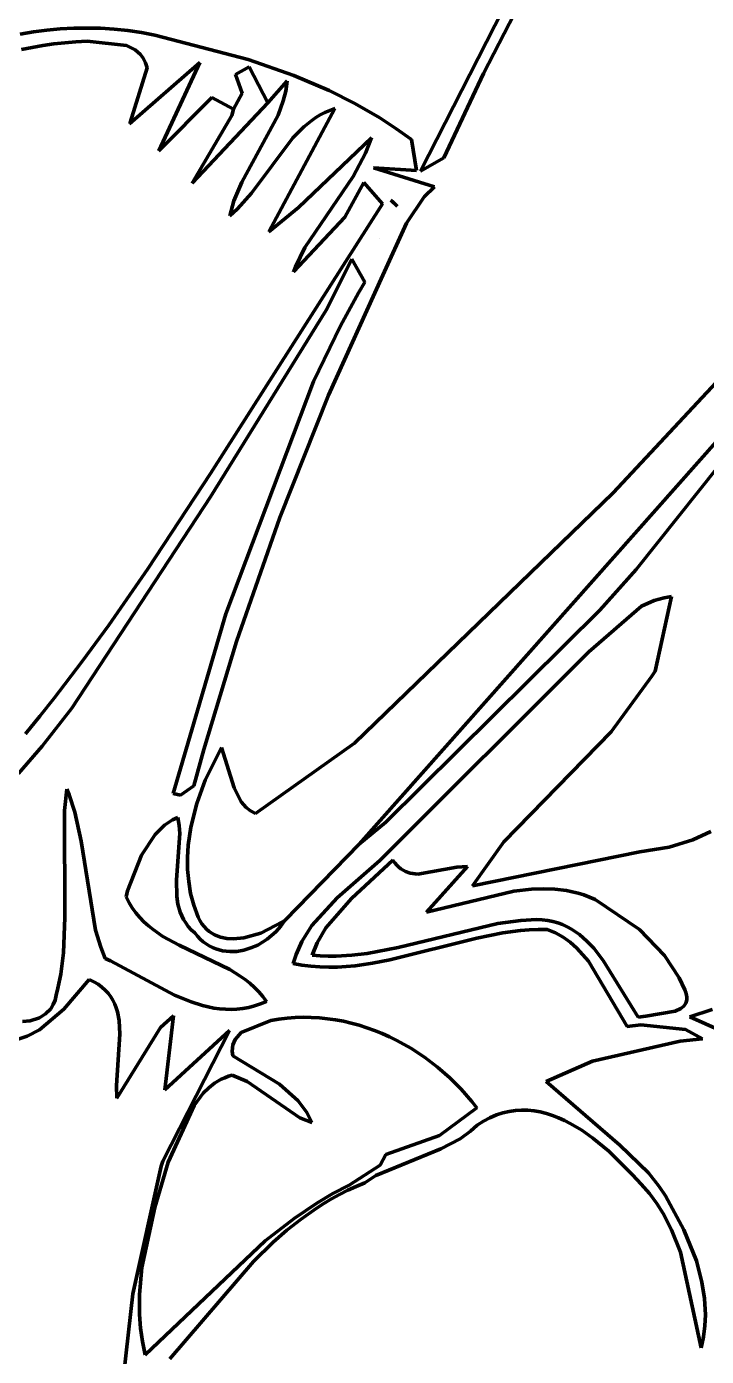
# Model space of a CAD drawing. Header units: millimetres. Extents: x 0 to 9.3, y 0 to 12.
# Drawn here: x 4.519 to 5.24, y 7.693 to 9.103 of the extents above; entities that cross this region are included whole.
import ezdxf

# ---------------------------------------------------------------- set-up
doc = ezdxf.new("R2010")
doc.units = ezdxf.units.MM
for name, color, linetype, lineweight in [('color#000000ff', 7, 'CONTINUOUS', 100), ('color#212121ff', 7, 'CONTINUOUS', 100), ('color#7b7b7bff', 7, 'CONTINUOUS', 100), ('color#e3e3e3ff', 7, 'CONTINUOUS', 100), ('color#ffffffff', 7, 'CONTINUOUS', 100)]:
    doc.layers.add(name, color=color, linetype=linetype, lineweight=lineweight)

msp = doc.modelspace()

# ---------------------------------------------------------------- linework, layer by layer
at = {"layer": 'color#000000ff'}
for p, q in [((5.141, 8.6083), (5.3047, 8.7837)), ((5.2845, 8.7012), (4.8716, 8.2359)), ((4.8666, 8.343), (5.141, 8.6083)), ((4.7084, 8.3038), (4.7255, 8.3386)), ((4.7255, 8.3386), (4.7392, 8.2956)), ((4.7616, 8.2686), (4.8666, 8.343)), ((4.6995, 8.2792), (4.7084, 8.3038)), ((4.7392, 8.2956), (4.7465, 8.2808)), ((4.6931, 8.254), (4.6995, 8.2792)), ((4.7465, 8.2808), (4.7519, 8.2747)), ((4.7519, 8.2747), (4.7563, 8.2713)), ((4.7563, 8.2713), (4.7616, 8.2686)), ((4.6903, 8.2348), (4.6931, 8.254)), ((4.6895, 8.2219), (4.6903, 8.2348)), ((4.8716, 8.2359), (4.7932, 8.1555)), ((4.6896, 8.2091), (4.6895, 8.2219)), ((4.6908, 8.1963), (4.6896, 8.2091)), ((4.8635, 8.1782), (4.9075, 8.2191)), ((4.9075, 8.2191), (4.9095, 8.2163)), ((4.9095, 8.2163), (4.9116, 8.2138)), ((4.9116, 8.2138), (4.9138, 8.2116)), ((4.9138, 8.2116), (4.916, 8.2098)), ((4.916, 8.2098), (4.9208, 8.207)), ((4.9208, 8.207), (4.9259, 8.2053)), ((4.934, 8.2043), (4.9752, 8.2116)), ((4.9867, 8.2124), (4.9431, 8.1639)), ((4.9752, 8.2116), (4.9867, 8.2124)), ((4.6929, 8.1836), (4.6908, 8.1963)), ((4.9259, 8.2053), (4.934, 8.2043)), ((4.6962, 8.1711), (4.6929, 8.1836)), ((4.8363, 8.1471), (4.8635, 8.1782)), ((4.9431, 8.1639), (5.0356, 8.186)), ((5.0356, 8.186), (5.0544, 8.1882)), ((5.0544, 8.1882), (5.0668, 8.1887)), ((5.0668, 8.1887), (5.0792, 8.1882)), ((5.0792, 8.1882), (5.0916, 8.1867)), ((5.0916, 8.1867), (5.0977, 8.1855)), ((5.0977, 8.1855), (5.1038, 8.1839)), ((5.1038, 8.1839), (5.1099, 8.1821)), ((5.1099, 8.1821), (5.116, 8.1798)), ((5.116, 8.1798), (5.122, 8.1772)), ((4.7007, 8.1587), (4.6962, 8.1711)), ((5.122, 8.1772), (5.1691, 8.1454)), ((4.7027, 8.155), (4.7007, 8.1587)), ((4.7049, 8.1516), (4.7027, 8.155)), ((4.7073, 8.1485), (4.7049, 8.1516)), ((4.7904, 8.1536), (4.7674, 8.1417)), ((4.7932, 8.1555), (4.7904, 8.1536)), ((5.0186, 8.1517), (4.913, 8.1263)), ((5.0433, 8.1551), (5.0186, 8.1517)), ((5.0599, 8.1561), (5.0433, 8.1551)), ((5.0659, 8.1558), (5.0599, 8.1561)), ((5.0716, 8.1551), (5.0659, 8.1558)), ((5.0771, 8.1539), (5.0716, 8.1551)), ((5.0823, 8.1524), (5.0771, 8.1539)), ((5.0873, 8.1506), (5.0823, 8.1524)), ((5.0921, 8.1484), (5.0873, 8.1506)), ((4.7098, 8.1459), (4.7073, 8.1485)), ((4.7125, 8.1435), (4.7098, 8.1459)), ((4.7153, 8.1415), (4.7125, 8.1435)), ((4.7183, 8.1398), (4.7153, 8.1415)), ((4.7246, 8.1373), (4.7183, 8.1398)), ((4.7313, 8.1359), (4.7246, 8.1373)), ((4.7384, 8.1355), (4.7313, 8.1359)), ((4.7492, 8.1365), (4.7384, 8.1355)), ((4.7674, 8.1417), (4.7492, 8.1365)), ((4.8271, 8.1312), (4.8363, 8.1471)), ((5.0967, 8.1459), (5.0921, 8.1484)), ((5.1011, 8.1431), (5.0967, 8.1459)), ((5.1053, 8.1401), (5.1011, 8.1431)), ((5.1131, 8.1332), (5.1053, 8.1401)), ((5.1691, 8.1454), (5.1955, 8.118)), ((4.8219, 8.1181), (4.8271, 8.1312)), ((4.913, 8.1263), (4.8803, 8.1201)), ((5.1204, 8.1255), (5.1131, 8.1332)), ((5.1304, 8.1127), (5.1204, 8.1255)), ((4.8304, 8.1175), (4.8219, 8.1181)), ((4.8388, 8.1172), (4.8304, 8.1175)), ((4.8472, 8.1173), (4.8388, 8.1172)), ((4.8638, 8.1182), (4.8472, 8.1173)), ((4.8803, 8.1201), (4.8638, 8.1182)), ((5.1676, 8.0524), (5.1304, 8.1127)), ((5.1955, 8.118), (5.211, 8.0943)), ((5.211, 8.0943), (5.2172, 8.0815)), ((5.2172, 8.0815), (5.2183, 8.0786)), ((5.2182, 8.0675), (5.216, 8.0643)), ((5.2189, 8.0694), (5.2182, 8.0675)), ((5.2183, 8.0786), (5.219, 8.076)), ((5.2192, 8.0714), (5.2189, 8.0694)), ((5.219, 8.076), (5.2193, 8.0736)), ((5.2193, 8.0736), (5.2192, 8.0714)), ((5.1758, 8.0537), (5.1676, 8.0524)), ((5.2067, 8.0588), (5.1758, 8.0537)), ((5.2129, 8.0617), (5.2067, 8.0588)), ((5.216, 8.0643), (5.2129, 8.0617))]:
    msp.add_line(p, q, dxfattribs=at)
at = {"layer": 'color#212121ff'}
for p, q in [((5.2194, 9.4703), (5.0035, 9.0532)), ((4.9366, 8.9494), (5.0792, 9.2286)), ((4.5122, 9.0949), (4.5263, 9.0972)), ((4.5263, 9.0972), (4.5404, 9.099)), ((4.5404, 9.099), (4.5546, 9.1003)), ((4.5546, 9.1003), (4.5688, 9.1011)), ((4.5688, 9.1011), (4.5831, 9.1013)), ((4.5831, 9.1013), (4.5974, 9.101)), ((4.5974, 9.101), (4.6118, 9.1001)), ((4.6118, 9.1001), (4.6262, 9.0985)), ((4.6262, 9.0985), (4.6406, 9.0964)), ((4.6406, 9.0964), (4.655, 9.0936)), ((4.5247, 9.0807), (4.5133, 9.0784)), ((4.5362, 9.0828), (4.5247, 9.0807)), ((4.5478, 9.0844), (4.5362, 9.0828)), ((4.5594, 9.0857), (4.5478, 9.0844)), ((4.5712, 9.0867), (4.5594, 9.0857)), ((4.583, 9.0872), (4.5712, 9.0867)), ((4.6249, 9.0826), (4.583, 9.0872)), ((4.6339, 9.0781), (4.6249, 9.0826)), ((4.655, 9.0936), (4.7539, 9.0681)), ((4.6396, 9.0733), (4.6339, 9.0781)), ((4.6426, 9.0693), (4.6396, 9.0733)), ((4.645, 9.0645), (4.6426, 9.0693)), ((4.7539, 9.0681), (4.8022, 9.051)), ((4.7028, 9.0649), (4.6281, 8.9997)), ((4.6286, 9.0013), (4.6467, 9.059)), ((4.6467, 9.059), (4.645, 9.0645)), ((4.6592, 8.9711), (4.7028, 9.0649)), ((4.755, 9.06), (4.7404, 9.0519)), ((4.7747, 9.022), (4.755, 9.06)), ((5.0035, 9.0532), (4.9615, 8.9638)), ((4.7404, 9.0519), (4.7476, 9.0321)), ((4.7953, 9.0454), (4.7747, 9.022)), ((4.7937, 9.0345), (4.7953, 9.0454)), ((4.8022, 9.051), (4.8398, 9.0349)), ((4.7154, 9.0275), (4.6592, 8.9711)), ((4.7383, 9.0154), (4.7154, 9.0275)), ((4.7476, 9.0321), (4.7383, 9.0154)), ((4.7857, 9.0089), (4.7911, 9.024)), ((4.7911, 9.024), (4.7937, 9.0345)), ((4.8398, 9.0349), (4.8671, 9.0211)), ((4.7758, 8.8853), (4.8458, 9.016)), ((4.8353, 9.0117), (4.8304, 9.0092)), ((4.8405, 9.014), (4.8353, 9.0117)), ((4.8458, 9.016), (4.8405, 9.014)), ((4.8671, 9.0211), (4.8936, 9.0059)), ((4.6281, 8.9997), (4.6286, 9.0013)), ((4.7473, 8.9377), (4.7857, 9.0089)), ((4.8128, 8.9965), (4.8012, 8.9849)), ((4.8213, 9.0033), (4.8128, 8.9965)), ((4.8258, 9.0063), (4.8213, 9.0033)), ((4.8304, 9.0092), (4.8258, 9.0063)), ((4.8936, 9.0059), (4.9107, 8.9948)), ((4.8012, 8.9849), (4.7574, 8.9263)), ((4.8847, 8.9847), (4.8074, 8.9109)), ((4.8785, 8.9686), (4.8847, 8.9847)), ((4.9107, 8.9948), (4.9273, 8.983)), ((4.9273, 8.983), (4.9324, 8.9501)), ((4.8651, 8.9438), (4.8785, 8.9686)), ((4.9615, 8.9638), (4.9366, 8.9494)), ((4.814, 8.8686), (4.8651, 8.9438)), ((4.9324, 8.9501), (4.8867, 8.953)), ((4.8867, 8.953), (4.9516, 8.9329)), ((4.7388, 8.9179), (4.7473, 8.9377)), ((4.7574, 8.9263), (4.7426, 8.9096)), ((4.8767, 8.9376), (4.8564, 8.9008)), ((4.8963, 8.9149), (4.8767, 8.9376)), ((4.9516, 8.9329), (4.9405, 8.9224)), ((4.7138, 8.6291), (4.8963, 8.9149)), ((4.7357, 8.9075), (4.7388, 8.9179)), ((4.9054, 8.9188), (4.9079, 8.9164)), ((4.9119, 8.9124), (4.9054, 8.9188)), ((4.9079, 8.9164), (4.9119, 8.9124)), ((4.9405, 8.9224), (4.9219, 8.8943)), ((4.7426, 8.9096), (4.7344, 8.9022)), ((4.7344, 8.9022), (4.7357, 8.9075)), ((4.8074, 8.9109), (4.7758, 8.8853)), ((4.8564, 8.9008), (4.8019, 8.8428)), ((4.9219, 8.8943), (4.8966, 8.8392)), ((4.8933, 8.8786), (4.8933, 8.8786)), ((4.804, 8.8482), (4.814, 8.8686)), ((4.8639, 8.8563), (4.8365, 8.8022)), ((4.8776, 8.8318), (4.8639, 8.8563)), ((4.8019, 8.8428), (4.804, 8.8482)), ((4.8966, 8.8392), (4.8392, 8.712)), ((4.8709, 8.8204), (4.8776, 8.8318)), ((4.852, 8.7857), (4.8709, 8.8204)), ((4.8365, 8.8022), (4.7141, 8.6043)), ((4.8233, 8.7265), (4.852, 8.7857)), ((4.7302, 8.4802), (4.8233, 8.7265)), ((4.8392, 8.712), (4.7874, 8.5824)), ((5.1656, 8.5273), (5.3102, 8.7088)), ((4.6474, 8.5278), (4.7138, 8.6291)), ((4.7141, 8.6043), (4.5669, 8.38)), ((4.7874, 8.5824), (4.7414, 8.4507)), ((4.606, 8.4682), (4.6474, 8.5278)), ((5.1271, 8.484), (5.1656, 8.5273)), ((5.1711, 8.4884), (5.1153, 8.4398)), ((5.1845, 8.4944), (5.1711, 8.4884)), ((5.1953, 8.4973), (5.1845, 8.4944)), ((5.1855, 8.4194), (5.203, 8.4984)), ((5.203, 8.4984), (5.1953, 8.4973)), ((4.6743, 8.2898), (4.7302, 8.4802)), ((4.9, 8.2594), (5.1271, 8.484)), ((4.5775, 8.4291), (4.606, 8.4682)), ((4.7414, 8.4507), (4.7067, 8.3362)), ((5.1153, 8.4398), (4.8937, 8.2187)), ((4.5481, 8.3907), (4.5775, 8.4291)), ((5.1822, 8.4142), (5.1855, 8.4194)), ((5.139, 8.355), (5.1822, 8.4142)), ((4.533, 8.3717), (4.5481, 8.3907)), ((4.5669, 8.38), (4.5355, 8.3398)), ((4.5176, 8.353), (4.533, 8.3717)), ((5.0251, 8.2385), (5.139, 8.355)), ((4.5355, 8.3398), (4.5104, 8.3108)), ((4.7067, 8.3362), (4.6961, 8.2978)), ((4.5589, 8.2716), (4.5616, 8.2941)), ((4.5616, 8.2941), (4.564, 8.2881)), ((4.6961, 8.2978), (4.6822, 8.288)), ((4.564, 8.2881), (4.5701, 8.27)), ((4.6822, 8.288), (4.6743, 8.2898)), ((4.5594, 8.1582), (4.5589, 8.2716)), ((4.5701, 8.27), (4.5769, 8.239)), ((4.6735, 8.2616), (4.6792, 8.2643)), ((4.6792, 8.2643), (4.6808, 8.2559)), ((4.6552, 8.2462), (4.6652, 8.256)), ((4.6652, 8.256), (4.6735, 8.2616)), ((4.6808, 8.2559), (4.6815, 8.2473)), ((4.8716, 8.2359), (4.9, 8.2594)), ((5.2446, 8.2495), (5.2256, 8.2406)), ((4.5769, 8.239), (4.5919, 8.1448)), ((4.6406, 8.2244), (4.6552, 8.2462)), ((4.6815, 8.2473), (4.678, 8.1981)), ((4.7932, 8.1555), (4.8716, 8.2359)), ((4.9918, 8.1917), (5.0251, 8.2385)), ((5.2256, 8.2406), (5.2005, 8.2328)), ((4.6259, 8.1864), (4.6406, 8.2244)), ((5.1695, 8.2278), (4.9918, 8.1917)), ((5.2005, 8.2328), (5.1695, 8.2278)), ((4.8937, 8.2187), (4.8483, 8.1791)), ((4.678, 8.1981), (4.6782, 8.1806)), ((4.6245, 8.18), (4.6259, 8.1864)), ((4.6275, 8.1739), (4.6245, 8.18)), ((4.6782, 8.1806), (4.6794, 8.1722)), ((4.8483, 8.1791), (4.8215, 8.1496)), ((4.631, 8.1683), (4.6275, 8.1739)), ((4.6348, 8.163), (4.631, 8.1683)), ((4.6794, 8.1722), (4.6817, 8.164)), ((4.6817, 8.164), (4.6834, 8.1601)), ((4.5579, 8.1206), (4.5594, 8.1582)), ((4.6389, 8.1581), (4.6348, 8.163)), ((4.6433, 8.1536), (4.6389, 8.1581)), ((4.648, 8.1493), (4.6433, 8.1536)), ((4.6834, 8.1601), (4.6853, 8.1562)), ((4.6853, 8.1562), (4.6877, 8.1524)), ((4.6877, 8.1524), (4.6904, 8.1488)), ((4.7887, 8.149), (4.7932, 8.1555)), ((4.5919, 8.1448), (4.5975, 8.1266)), ((4.653, 8.1454), (4.648, 8.1493)), ((4.6635, 8.1382), (4.653, 8.1454)), ((4.6806, 8.1288), (4.6635, 8.1382)), ((4.6904, 8.1488), (4.6936, 8.1452)), ((4.6936, 8.1452), (4.6972, 8.1418)), ((4.6972, 8.1418), (4.7, 8.1384)), ((4.7, 8.1384), (4.703, 8.1353)), ((4.7742, 8.1352), (4.7834, 8.143)), ((4.7834, 8.143), (4.7887, 8.149)), ((4.8215, 8.1496), (4.8109, 8.1328)), ((4.9043, 8.1132), (4.9963, 8.1364)), ((4.9963, 8.1364), (5.0241, 8.1419)), ((5.0241, 8.1419), (5.0427, 8.1444)), ((5.0427, 8.1444), (5.0521, 8.1452)), ((5.0521, 8.1452), (5.0615, 8.1456)), ((5.0615, 8.1456), (5.0709, 8.1456)), ((5.0709, 8.1456), (5.0799, 8.1419)), ((5.0799, 8.1419), (5.0881, 8.1373)), ((5.0881, 8.1373), (5.0956, 8.1319)), ((4.5975, 8.1266), (4.6023, 8.1148)), ((4.7344, 8.1029), (4.6806, 8.1288)), ((4.703, 8.1353), (4.706, 8.1325)), ((4.706, 8.1325), (4.7092, 8.1301)), ((4.7092, 8.1301), (4.7126, 8.128)), ((4.7126, 8.128), (4.716, 8.1263)), ((4.716, 8.1263), (4.7195, 8.1248)), ((4.7195, 8.1248), (4.7268, 8.1228)), ((4.7268, 8.1228), (4.7343, 8.122)), ((4.7343, 8.122), (4.7418, 8.1223)), ((4.7418, 8.1223), (4.7494, 8.1236)), ((4.7494, 8.1236), (4.7568, 8.1259)), ((4.7568, 8.1259), (4.764, 8.129)), ((4.764, 8.129), (4.7742, 8.1352)), ((4.8109, 8.1328), (4.8047, 8.1191)), ((5.0956, 8.1319), (5.1025, 8.1258)), ((5.1025, 8.1258), (5.1148, 8.1118)), ((4.5551, 8.0982), (4.5579, 8.1206)), ((4.6023, 8.1148), (4.6078, 8.1121)), ((4.6078, 8.1121), (4.6758, 8.0759)), ((4.8047, 8.1191), (4.8015, 8.1093)), ((4.8015, 8.1093), (4.811, 8.1076)), ((4.811, 8.1076), (4.8205, 8.1065)), ((4.8673, 8.107), (4.8858, 8.1096)), ((4.8858, 8.1096), (4.9043, 8.1132)), ((5.1148, 8.1118), (5.156, 8.0425)), ((4.5521, 8.0833), (4.5551, 8.0982)), ((4.7455, 8.0961), (4.7344, 8.1029)), ((4.7507, 8.0924), (4.7455, 8.0961)), ((4.8205, 8.1065), (4.8299, 8.1058)), ((4.8299, 8.1058), (4.8393, 8.1055)), ((4.8393, 8.1055), (4.8487, 8.1056)), ((4.8487, 8.1056), (4.858, 8.1062)), ((4.858, 8.1062), (4.8673, 8.107)), ((4.5502, 8.0759), (4.5521, 8.0833)), ((4.5852, 8.0925), (4.5582, 8.061)), ((4.5903, 8.0901), (4.5852, 8.0925)), ((4.5948, 8.0874), (4.5903, 8.0901)), ((4.5988, 8.0844), (4.5948, 8.0874)), ((4.6023, 8.0813), (4.5988, 8.0844)), ((4.6054, 8.0778), (4.6023, 8.0813)), ((4.7558, 8.0884), (4.7507, 8.0924)), ((4.7606, 8.0841), (4.7558, 8.0884)), ((4.7652, 8.0795), (4.7606, 8.0841)), ((4.7694, 8.0745), (4.7652, 8.0795)), ((4.5445, 8.0615), (4.5472, 8.0658)), ((4.5472, 8.0658), (4.5492, 8.0706)), ((4.5492, 8.0706), (4.5502, 8.0759)), ((4.6081, 8.0742), (4.6054, 8.0778)), ((4.6104, 8.0704), (4.6081, 8.0742)), ((4.6123, 8.0664), (4.6104, 8.0704)), ((4.6139, 8.0623), (4.6123, 8.0664)), ((4.6758, 8.0759), (4.6935, 8.0686)), ((4.6935, 8.0686), (4.7055, 8.0649)), ((4.7607, 8.0645), (4.767, 8.0666)), ((4.767, 8.0666), (4.7733, 8.0692)), ((4.7733, 8.0692), (4.7694, 8.0745)), ((4.5225, 8.0485), (4.5324, 8.0519)), ((4.5324, 8.0519), (4.539, 8.0561)), ((4.5582, 8.061), (4.5327, 8.039)), ((4.539, 8.0561), (4.5445, 8.0615)), ((4.6152, 8.058), (4.6139, 8.0623)), ((4.6169, 8.0489), (4.6152, 8.058)), ((4.6746, 8.0538), (4.6608, 8.0414)), ((4.6654, 7.9756), (4.6746, 8.0538)), ((4.7055, 8.0649), (4.7176, 8.0622)), ((4.7176, 8.0622), (4.7236, 8.0614)), ((4.7236, 8.0614), (4.7297, 8.0609)), ((4.7297, 8.0609), (4.7359, 8.0608)), ((4.7359, 8.0608), (4.742, 8.061)), ((4.742, 8.061), (4.7482, 8.0617)), ((4.7482, 8.0617), (4.7545, 8.0629)), ((4.7545, 8.0629), (4.7607, 8.0645)), ((4.7952, 8.0515), (4.7866, 8.0505)), ((4.8037, 8.0521), (4.7952, 8.0515)), ((4.8123, 8.0524), (4.8037, 8.0521)), ((4.8209, 8.0523), (4.8123, 8.0524)), ((4.8295, 8.0518), (4.8209, 8.0523)), ((4.838, 8.0509), (4.8295, 8.0518)), ((5.2223, 8.0527), (5.2462, 8.0607)), ((5.2557, 8.038), (5.2223, 8.0527)), ((4.5146, 8.0478), (4.5225, 8.0485)), ((4.5327, 8.039), (4.5195, 8.0322)), ((4.6608, 8.0414), (4.6146, 7.9665)), ((4.6178, 8.0346), (4.6169, 8.0489)), ((4.6633, 7.8998), (4.7341, 8.0384)), ((4.7341, 8.0384), (4.6654, 7.9756)), ((4.778, 8.049), (4.7465, 8.0363)), ((4.7866, 8.0505), (4.778, 8.049)), ((4.8465, 8.0496), (4.838, 8.0509)), ((4.8549, 8.0481), (4.8465, 8.0496)), ((4.8633, 8.0461), (4.8549, 8.0481)), ((4.8715, 8.0439), (4.8633, 8.0461)), ((4.8797, 8.0413), (4.8715, 8.0439)), ((4.8878, 8.0384), (4.8797, 8.0413)), ((4.8959, 8.0352), (4.8878, 8.0384)), ((5.156, 8.0425), (5.1703, 8.0443)), ((5.1703, 8.0443), (5.2179, 8.0393)), ((5.2179, 8.0393), (5.2357, 8.0294)), ((4.5195, 8.0322), (4.5087, 8.0287)), ((4.6143, 7.9801), (4.6178, 8.0346)), ((4.7378, 8.0231), (4.7371, 8.0164)), ((4.74, 8.0288), (4.7378, 8.0231)), ((4.7465, 8.0363), (4.74, 8.0288)), ((4.9037, 8.0317), (4.8959, 8.0352)), ((4.9115, 8.0279), (4.9037, 8.0317)), ((4.9266, 8.0195), (4.9115, 8.0279)), ((5.212, 8.0269), (5.1191, 8.006)), ((5.2357, 8.0294), (5.212, 8.0269)), ((4.7371, 8.0164), (4.7376, 8.0114)), ((4.7376, 8.0114), (4.787, 7.9813)), ((4.9411, 8.01), (4.9266, 8.0195)), ((4.9549, 7.9996), (4.9411, 8.01)), ((4.9679, 7.9882), (4.9549, 7.9996)), ((5.1191, 8.006), (5.07, 7.9844)), ((4.7182, 7.9825), (4.712, 7.9776)), ((4.7252, 7.9866), (4.7182, 7.9825)), ((4.729, 7.9883), (4.7252, 7.9866)), ((4.7329, 7.9898), (4.729, 7.9883)), ((4.7371, 7.991), (4.7329, 7.9898)), ((4.7527, 7.9842), (4.7371, 7.991)), ((4.8086, 7.9456), (4.7527, 7.9842)), ((4.787, 7.9813), (4.8069, 7.9638)), ((4.98, 7.976), (4.9679, 7.9882)), ((5.07, 7.9844), (5.1481, 7.9169)), ((4.6146, 7.9665), (4.6143, 7.9801)), ((4.7063, 7.972), (4.6967, 7.959)), ((4.712, 7.9776), (4.7063, 7.972)), ((4.9912, 7.963), (4.98, 7.976)), ((4.6967, 7.959), (4.6692, 7.8989)), ((4.8069, 7.9638), (4.816, 7.9514)), ((4.9568, 7.927), (4.9964, 7.9562)), ((4.9964, 7.9562), (4.9912, 7.963)), ((5.0306, 7.9526), (5.0239, 7.951)), ((5.0373, 7.9535), (5.0306, 7.9526)), ((5.044, 7.954), (5.0373, 7.9535)), ((5.0507, 7.9538), (5.044, 7.954)), ((5.0573, 7.9531), (5.0507, 7.9538)), ((5.0638, 7.952), (5.0573, 7.9531)), ((4.8215, 7.9407), (4.8086, 7.9456)), ((4.816, 7.9514), (4.8215, 7.9407)), ((5.0036, 7.9423), (4.9969, 7.938)), ((5.0104, 7.9459), (5.0036, 7.9423)), ((5.0172, 7.9488), (5.0104, 7.9459)), ((5.0239, 7.951), (5.0172, 7.9488)), ((5.0703, 7.9504), (5.0638, 7.952)), ((5.0767, 7.9483), (5.0703, 7.9504)), ((5.0831, 7.9459), (5.0767, 7.9483)), ((5.0894, 7.943), (5.0831, 7.9459)), ((5.0956, 7.9398), (5.0894, 7.943)), ((5.1077, 7.9326), (5.0956, 7.9398)), ((4.8998, 7.9069), (4.9568, 7.927)), ((4.9899, 7.9316), (4.9787, 7.9234)), ((4.9969, 7.938), (4.9899, 7.9316)), ((5.1195, 7.9243), (5.1077, 7.9326)), ((5.1363, 7.9104), (5.1195, 7.9243)), ((4.9583, 7.9128), (4.8894, 7.8845)), ((4.9787, 7.9234), (4.9583, 7.9128)), ((5.1616, 7.8854), (5.1363, 7.9104)), ((5.1481, 7.9169), (5.1784, 7.8874)), ((4.6692, 7.8989), (4.6548, 7.8508)), ((4.6616, 7.8945), (4.6633, 7.8998)), ((4.8939, 7.8956), (4.8998, 7.9069)), ((4.6315, 7.7592), (4.6616, 7.8945)), ((4.8609, 7.8745), (4.8939, 7.8956)), ((4.8894, 7.8845), (4.8777, 7.8768)), ((5.1707, 7.8754), (5.1616, 7.8854)), ((5.1784, 7.8874), (5.1898, 7.8731)), ((4.8436, 7.8654), (4.8609, 7.8745)), ((4.8596, 7.8689), (4.8509, 7.8645)), ((4.8685, 7.873), (4.8596, 7.8689)), ((4.8777, 7.8768), (4.8685, 7.873)), ((5.1795, 7.8655), (5.1707, 7.8754)), ((5.1898, 7.8731), (5.1966, 7.8629)), ((4.8026, 7.8392), (4.8268, 7.8554)), ((4.834, 7.8549), (4.8259, 7.8497)), ((4.8268, 7.8554), (4.8436, 7.8654)), ((4.8423, 7.8598), (4.834, 7.8549)), ((4.8509, 7.8645), (4.8423, 7.8598)), ((5.1873, 7.855), (5.1795, 7.8655)), ((5.1942, 7.8442), (5.1873, 7.855)), ((5.1966, 7.8629), (5.2162, 7.8271)), ((4.6548, 7.8508), (4.6412, 7.7872)), ((4.8259, 7.8497), (4.8101, 7.8385)), ((5.203, 7.8271), (5.1942, 7.8442)), ((4.7718, 7.8154), (4.8026, 7.8392)), ((4.795, 7.8266), (4.7805, 7.8139)), ((4.8101, 7.8385), (4.795, 7.8266)), ((5.2124, 7.8032), (5.203, 7.8271)), ((5.2162, 7.8271), (5.2293, 7.7942)), ((4.6448, 7.6946), (4.7718, 7.8154)), ((4.7805, 7.8139), (4.7596, 7.7936)), ((5.2345, 7.702), (5.2124, 7.8032)), ((4.6412, 7.7872), (4.6386, 7.7586)), ((4.7596, 7.7936), (4.6709, 7.6904)), ((5.2293, 7.7942), (5.2353, 7.7716)), ((5.2353, 7.7716), (5.238, 7.7543)), ((4.6221, 7.6748), (4.6315, 7.7592)), ((4.6386, 7.7586), (4.6386, 7.7372)), ((5.238, 7.7543), (5.2389, 7.7369)), ((4.6386, 7.7372), (4.6397, 7.7229)), ((5.2389, 7.7369), (5.2384, 7.7252)), ((4.6397, 7.7229), (4.6417, 7.7087)), ((5.237, 7.7136), (5.2345, 7.702)), ((5.2384, 7.7252), (5.237, 7.7136)), ((4.6417, 7.7087), (4.6448, 7.6946))]:
    msp.add_line(p, q, dxfattribs=at)
at = {"layer": 'color#7b7b7bff'}
for p, q in [((4.7404, 9.0519), (4.755, 9.06)), ((4.755, 9.06), (4.7747, 9.022)), ((4.7476, 9.0321), (4.7404, 9.0519)), ((4.7383, 9.0154), (4.7476, 9.0321)), ((4.7747, 9.022), (4.6944, 8.9369)), ((4.7364, 9.0084), (4.7383, 9.0154)), ((4.6944, 8.9369), (4.7364, 9.0084))]:
    msp.add_line(p, q, dxfattribs=at)
at = {"layer": 'color#e3e3e3ff'}
for p, q in [((4.9054, 8.9188), (4.9119, 8.9124)), ((4.9079, 8.9164), (4.9054, 8.9188)), ((4.9119, 8.9124), (4.9079, 8.9164)), ((4.8933, 8.8786), (4.8933, 8.8786))]:
    msp.add_line(p, q, dxfattribs=at)
at = {"layer": 'color#ffffffff'}
for p, q in [((5.0035, 9.0532), (5.2194, 9.4703)), ((5.0792, 9.2286), (4.9366, 8.9494)), ((4.5263, 9.0972), (4.5122, 9.0949)), ((4.5404, 9.099), (4.5263, 9.0972)), ((4.5546, 9.1003), (4.5404, 9.099)), ((4.5688, 9.1011), (4.5546, 9.1003)), ((4.5831, 9.1013), (4.5688, 9.1011)), ((4.5974, 9.101), (4.5831, 9.1013)), ((4.6118, 9.1001), (4.5974, 9.101)), ((4.6262, 9.0985), (4.6118, 9.1001)), ((4.6406, 9.0964), (4.6262, 9.0985)), ((4.655, 9.0936), (4.6406, 9.0964)), ((4.5133, 9.0784), (4.5247, 9.0807)), ((4.5247, 9.0807), (4.5362, 9.0828)), ((4.5362, 9.0828), (4.5478, 9.0844)), ((4.5478, 9.0844), (4.5594, 9.0857)), ((4.5594, 9.0857), (4.5712, 9.0867)), ((4.5712, 9.0867), (4.583, 9.0872)), ((4.583, 9.0872), (4.6249, 9.0826)), ((4.6249, 9.0826), (4.6339, 9.0781)), ((4.7539, 9.0681), (4.655, 9.0936)), ((4.6339, 9.0781), (4.6396, 9.0733)), ((4.6396, 9.0733), (4.6426, 9.0693)), ((4.6426, 9.0693), (4.645, 9.0645)), ((4.8022, 9.051), (4.7539, 9.0681)), ((4.6281, 8.9997), (4.7028, 9.0649)), ((4.6467, 9.059), (4.6286, 9.0013)), ((4.645, 9.0645), (4.6467, 9.059)), ((4.7028, 9.0649), (4.6592, 8.9711)), ((4.9615, 8.9638), (5.0035, 9.0532)), ((4.7747, 9.022), (4.7953, 9.0454)), ((4.7953, 9.0454), (4.7937, 9.0345)), ((4.8398, 9.0349), (4.8022, 9.051)), ((4.6592, 8.9711), (4.7154, 9.0275)), ((4.7154, 9.0275), (4.7383, 9.0154)), ((4.7911, 9.024), (4.7857, 9.0089)), ((4.7937, 9.0345), (4.7911, 9.024)), ((4.8671, 9.0211), (4.8398, 9.0349)), ((4.6944, 8.9369), (4.7747, 9.022)), ((4.7383, 9.0154), (4.7364, 9.0084)), ((4.8458, 9.016), (4.7758, 8.8853)), ((4.8304, 9.0092), (4.8353, 9.0117)), ((4.8353, 9.0117), (4.8405, 9.014)), ((4.8405, 9.014), (4.8458, 9.016)), ((4.8936, 9.0059), (4.8671, 9.0211)), ((4.6286, 9.0013), (4.6281, 8.9997)), ((4.7364, 9.0084), (4.6944, 8.9369)), ((4.7857, 9.0089), (4.7473, 8.9377)), ((4.8012, 8.9849), (4.8128, 8.9965)), ((4.8128, 8.9965), (4.8213, 9.0033)), ((4.8213, 9.0033), (4.8258, 9.0063)), ((4.8258, 9.0063), (4.8304, 9.0092)), ((4.9107, 8.9948), (4.8936, 9.0059)), ((4.7574, 8.9263), (4.8012, 8.9849)), ((4.8074, 8.9109), (4.8847, 8.9847)), ((4.8847, 8.9847), (4.8785, 8.9686)), ((4.9273, 8.983), (4.9107, 8.9948)), ((4.9324, 8.9501), (4.9273, 8.983)), ((4.8785, 8.9686), (4.8651, 8.9438)), ((4.9366, 8.9494), (4.9615, 8.9638)), ((4.8651, 8.9438), (4.814, 8.8686)), ((4.9516, 8.9329), (4.8867, 8.953)), ((4.8867, 8.953), (4.9324, 8.9501)), ((4.7473, 8.9377), (4.7388, 8.9179)), ((4.7426, 8.9096), (4.7574, 8.9263)), ((4.8564, 8.9008), (4.8767, 8.9376)), ((4.8767, 8.9376), (4.8963, 8.9149)), ((4.9405, 8.9224), (4.9516, 8.9329)), ((4.8963, 8.9149), (4.7138, 8.6291)), ((4.7388, 8.9179), (4.7357, 8.9075)), ((4.9219, 8.8943), (4.9405, 8.9224)), ((4.7344, 8.9022), (4.7426, 8.9096)), ((4.7357, 8.9075), (4.7344, 8.9022)), ((4.7758, 8.8853), (4.8074, 8.9109)), ((4.8019, 8.8428), (4.8564, 8.9008)), ((4.8966, 8.8392), (4.9219, 8.8943)), ((4.814, 8.8686), (4.804, 8.8482)), ((4.8365, 8.8022), (4.8639, 8.8563)), ((4.8639, 8.8563), (4.8776, 8.8318)), ((4.804, 8.8482), (4.8019, 8.8428)), ((4.8392, 8.712), (4.8966, 8.8392)), ((4.8776, 8.8318), (4.8709, 8.8204)), ((4.8709, 8.8204), (4.852, 8.7857)), ((4.7141, 8.6043), (4.8365, 8.8022)), ((4.852, 8.7857), (4.8233, 8.7265)), ((5.3047, 8.7837), (5.141, 8.6083)), ((4.8233, 8.7265), (4.7302, 8.4802)), ((4.7874, 8.5824), (4.8392, 8.712)), ((4.8716, 8.2359), (5.2845, 8.7012)), ((5.3102, 8.7088), (5.1656, 8.5273)), ((4.7138, 8.6291), (4.6474, 8.5278)), ((4.5669, 8.38), (4.7141, 8.6043)), ((5.141, 8.6083), (4.8666, 8.343)), ((4.7414, 8.4507), (4.7874, 8.5824)), ((4.6474, 8.5278), (4.606, 8.4682)), ((5.1656, 8.5273), (5.1271, 8.484)), ((5.1153, 8.4398), (5.1711, 8.4884)), ((5.1711, 8.4884), (5.1845, 8.4944)), ((5.1845, 8.4944), (5.1953, 8.4973)), ((5.203, 8.4984), (5.1855, 8.4194)), ((5.1953, 8.4973), (5.203, 8.4984)), ((4.7302, 8.4802), (4.6743, 8.2898)), ((5.1271, 8.484), (4.9, 8.2594)), ((4.606, 8.4682), (4.5775, 8.4291)), ((4.7067, 8.3362), (4.7414, 8.4507)), ((4.8937, 8.2187), (5.1153, 8.4398)), ((4.5775, 8.4291), (4.5481, 8.3907)), ((5.1855, 8.4194), (5.1822, 8.4142)), ((5.1822, 8.4142), (5.139, 8.355)), ((4.5481, 8.3907), (4.533, 8.3717)), ((4.5355, 8.3398), (4.5669, 8.38)), ((4.533, 8.3717), (4.5176, 8.353)), ((5.139, 8.355), (5.0251, 8.2385)), ((4.5104, 8.3108), (4.5355, 8.3398)), ((4.6961, 8.2978), (4.7067, 8.3362)), ((4.7255, 8.3386), (4.7084, 8.3038)), ((4.7392, 8.2956), (4.7255, 8.3386)), ((4.8666, 8.343), (4.7616, 8.2686)), ((4.5616, 8.2941), (4.5589, 8.2716)), ((4.564, 8.2881), (4.5616, 8.2941)), ((4.6822, 8.288), (4.6961, 8.2978)), ((4.7084, 8.3038), (4.6995, 8.2792)), ((4.7465, 8.2808), (4.7392, 8.2956)), ((4.5701, 8.27), (4.564, 8.2881)), ((4.6743, 8.2898), (4.6822, 8.288)), ((4.6995, 8.2792), (4.6931, 8.254)), ((4.7519, 8.2747), (4.7465, 8.2808)), ((4.5589, 8.2716), (4.5594, 8.1582)), ((4.5769, 8.239), (4.5701, 8.27)), ((4.6792, 8.2643), (4.6735, 8.2616)), ((4.6808, 8.2559), (4.6792, 8.2643)), ((4.7563, 8.2713), (4.7519, 8.2747)), ((4.7616, 8.2686), (4.7563, 8.2713)), ((4.6652, 8.256), (4.6552, 8.2462)), ((4.6735, 8.2616), (4.6652, 8.256)), ((4.6815, 8.2473), (4.6808, 8.2559)), ((4.6931, 8.254), (4.6903, 8.2348)), ((4.9, 8.2594), (4.8716, 8.2359)), ((5.2256, 8.2406), (5.2446, 8.2495)), ((4.5919, 8.1448), (4.5769, 8.239)), ((4.6552, 8.2462), (4.6406, 8.2244)), ((4.678, 8.1981), (4.6815, 8.2473)), ((4.6903, 8.2348), (4.6895, 8.2219)), ((5.0251, 8.2385), (4.9918, 8.1917)), ((5.2005, 8.2328), (5.2256, 8.2406)), ((4.6406, 8.2244), (4.6259, 8.1864)), ((4.6895, 8.2219), (4.6896, 8.2091)), ((4.9918, 8.1917), (5.1695, 8.2278)), ((5.1695, 8.2278), (5.2005, 8.2328)), ((4.6896, 8.2091), (4.6908, 8.1963)), ((4.8483, 8.1791), (4.8937, 8.2187)), ((4.9075, 8.2191), (4.8635, 8.1782)), ((4.9095, 8.2163), (4.9075, 8.2191)), ((4.9116, 8.2138), (4.9095, 8.2163)), ((4.9138, 8.2116), (4.9116, 8.2138)), ((4.916, 8.2098), (4.9138, 8.2116)), ((4.9208, 8.207), (4.916, 8.2098)), ((4.9259, 8.2053), (4.9208, 8.207)), ((4.9752, 8.2116), (4.934, 8.2043)), ((4.9431, 8.1639), (4.9867, 8.2124)), ((4.9867, 8.2124), (4.9752, 8.2116)), ((4.6782, 8.1806), (4.678, 8.1981)), ((4.6908, 8.1963), (4.6929, 8.1836)), ((4.934, 8.2043), (4.9259, 8.2053)), ((4.6259, 8.1864), (4.6245, 8.18)), ((4.6245, 8.18), (4.6275, 8.1739)), ((4.6794, 8.1722), (4.6782, 8.1806)), ((4.6929, 8.1836), (4.6962, 8.1711)), ((4.8215, 8.1496), (4.8483, 8.1791)), ((4.8635, 8.1782), (4.8363, 8.1471)), ((5.0356, 8.186), (4.9431, 8.1639)), ((5.0544, 8.1882), (5.0356, 8.186)), ((5.0668, 8.1887), (5.0544, 8.1882)), ((5.0792, 8.1882), (5.0668, 8.1887)), ((5.0916, 8.1867), (5.0792, 8.1882)), ((5.0977, 8.1855), (5.0916, 8.1867)), ((5.1038, 8.1839), (5.0977, 8.1855)), ((5.1099, 8.1821), (5.1038, 8.1839)), ((5.116, 8.1798), (5.1099, 8.1821)), ((5.122, 8.1772), (5.116, 8.1798)), ((4.6275, 8.1739), (4.631, 8.1683)), ((4.631, 8.1683), (4.6348, 8.163)), ((4.6817, 8.164), (4.6794, 8.1722)), ((4.6834, 8.1601), (4.6817, 8.164)), ((4.6962, 8.1711), (4.7007, 8.1587)), ((5.1691, 8.1454), (5.122, 8.1772)), ((4.5594, 8.1582), (4.5579, 8.1206)), ((4.6348, 8.163), (4.6389, 8.1581)), ((4.6389, 8.1581), (4.6433, 8.1536)), ((4.6433, 8.1536), (4.648, 8.1493)), ((4.6853, 8.1562), (4.6834, 8.1601)), ((4.6877, 8.1524), (4.6853, 8.1562)), ((4.6904, 8.1488), (4.6877, 8.1524)), ((4.7007, 8.1587), (4.7027, 8.155)), ((4.7027, 8.155), (4.7049, 8.1516)), ((4.7049, 8.1516), (4.7073, 8.1485)), ((4.7674, 8.1417), (4.7904, 8.1536)), ((4.7932, 8.1555), (4.7887, 8.149)), ((4.7904, 8.1536), (4.7932, 8.1555)), ((4.913, 8.1263), (5.0186, 8.1517)), ((5.0186, 8.1517), (5.0433, 8.1551)), ((5.0433, 8.1551), (5.0599, 8.1561)), ((5.0599, 8.1561), (5.0659, 8.1558)), ((5.0659, 8.1558), (5.0716, 8.1551)), ((5.0716, 8.1551), (5.0771, 8.1539)), ((5.0771, 8.1539), (5.0823, 8.1524)), ((5.0823, 8.1524), (5.0873, 8.1506)), ((5.0873, 8.1506), (5.0921, 8.1484)), ((4.5975, 8.1266), (4.5919, 8.1448)), ((4.648, 8.1493), (4.653, 8.1454)), ((4.653, 8.1454), (4.6635, 8.1382)), ((4.6635, 8.1382), (4.6806, 8.1288)), ((4.6936, 8.1452), (4.6904, 8.1488)), ((4.6972, 8.1418), (4.6936, 8.1452)), ((4.7, 8.1384), (4.6972, 8.1418)), ((4.703, 8.1353), (4.7, 8.1384)), ((4.7073, 8.1485), (4.7098, 8.1459)), ((4.7098, 8.1459), (4.7125, 8.1435)), ((4.7125, 8.1435), (4.7153, 8.1415)), ((4.7153, 8.1415), (4.7183, 8.1398)), ((4.7183, 8.1398), (4.7246, 8.1373)), ((4.7246, 8.1373), (4.7313, 8.1359)), ((4.7313, 8.1359), (4.7384, 8.1355)), ((4.7384, 8.1355), (4.7492, 8.1365)), ((4.7492, 8.1365), (4.7674, 8.1417)), ((4.7834, 8.143), (4.7742, 8.1352)), ((4.7887, 8.149), (4.7834, 8.143)), ((4.8109, 8.1328), (4.8215, 8.1496)), ((4.8363, 8.1471), (4.8271, 8.1312)), ((4.9963, 8.1364), (4.9043, 8.1132)), ((5.0241, 8.1419), (4.9963, 8.1364)), ((5.0427, 8.1444), (5.0241, 8.1419)), ((5.0521, 8.1452), (5.0427, 8.1444)), ((5.0615, 8.1456), (5.0521, 8.1452)), ((5.0709, 8.1456), (5.0615, 8.1456)), ((5.0799, 8.1419), (5.0709, 8.1456)), ((5.0881, 8.1373), (5.0799, 8.1419)), ((5.0956, 8.1319), (5.0881, 8.1373)), ((5.0921, 8.1484), (5.0967, 8.1459)), ((5.0967, 8.1459), (5.1011, 8.1431)), ((5.1011, 8.1431), (5.1053, 8.1401)), ((5.1053, 8.1401), (5.1131, 8.1332)), ((5.1955, 8.118), (5.1691, 8.1454)), ((4.6023, 8.1148), (4.5975, 8.1266)), ((4.6806, 8.1288), (4.7344, 8.1029)), ((4.706, 8.1325), (4.703, 8.1353)), ((4.7092, 8.1301), (4.706, 8.1325)), ((4.7126, 8.128), (4.7092, 8.1301)), ((4.716, 8.1263), (4.7126, 8.128)), ((4.7195, 8.1248), (4.716, 8.1263)), ((4.7268, 8.1228), (4.7195, 8.1248)), ((4.7343, 8.122), (4.7268, 8.1228)), ((4.7418, 8.1223), (4.7343, 8.122)), ((4.7494, 8.1236), (4.7418, 8.1223)), ((4.7568, 8.1259), (4.7494, 8.1236)), ((4.764, 8.129), (4.7568, 8.1259)), ((4.7742, 8.1352), (4.764, 8.129)), ((4.8047, 8.1191), (4.8109, 8.1328)), ((4.8271, 8.1312), (4.8219, 8.1181)), ((4.8803, 8.1201), (4.913, 8.1263)), ((5.1025, 8.1258), (5.0956, 8.1319)), ((5.1148, 8.1118), (5.1025, 8.1258)), ((5.1131, 8.1332), (5.1204, 8.1255)), ((5.1204, 8.1255), (5.1304, 8.1127)), ((4.5579, 8.1206), (4.5551, 8.0982)), ((4.6078, 8.1121), (4.6023, 8.1148)), ((4.6758, 8.0759), (4.6078, 8.1121)), ((4.8015, 8.1093), (4.8047, 8.1191)), ((4.811, 8.1076), (4.8015, 8.1093)), ((4.8205, 8.1065), (4.811, 8.1076)), ((4.8219, 8.1181), (4.8304, 8.1175)), ((4.8304, 8.1175), (4.8388, 8.1172)), ((4.8388, 8.1172), (4.8472, 8.1173)), ((4.8472, 8.1173), (4.8638, 8.1182)), ((4.8638, 8.1182), (4.8803, 8.1201)), ((4.8858, 8.1096), (4.8673, 8.107)), ((4.9043, 8.1132), (4.8858, 8.1096)), ((5.156, 8.0425), (5.1148, 8.1118)), ((5.1304, 8.1127), (5.1676, 8.0524)), ((5.211, 8.0943), (5.1955, 8.118)), ((4.5551, 8.0982), (4.5521, 8.0833)), ((4.7344, 8.1029), (4.7455, 8.0961)), ((4.7455, 8.0961), (4.7507, 8.0924)), ((4.8299, 8.1058), (4.8205, 8.1065)), ((4.8393, 8.1055), (4.8299, 8.1058)), ((4.8487, 8.1056), (4.8393, 8.1055)), ((4.858, 8.1062), (4.8487, 8.1056)), ((4.8673, 8.107), (4.858, 8.1062)), ((5.2172, 8.0815), (5.211, 8.0943)), ((4.5521, 8.0833), (4.5502, 8.0759)), ((4.5582, 8.061), (4.5852, 8.0925)), ((4.5852, 8.0925), (4.5903, 8.0901)), ((4.5903, 8.0901), (4.5948, 8.0874)), ((4.5948, 8.0874), (4.5988, 8.0844)), ((4.5988, 8.0844), (4.6023, 8.0813)), ((4.6023, 8.0813), (4.6054, 8.0778)), ((4.7507, 8.0924), (4.7558, 8.0884)), ((4.7558, 8.0884), (4.7606, 8.0841)), ((4.7606, 8.0841), (4.7652, 8.0795)), ((4.7652, 8.0795), (4.7694, 8.0745)), ((5.2183, 8.0786), (5.2172, 8.0815)), ((4.5472, 8.0658), (4.5445, 8.0615)), ((4.5492, 8.0706), (4.5472, 8.0658)), ((4.5502, 8.0759), (4.5492, 8.0706)), ((4.6054, 8.0778), (4.6081, 8.0742)), ((4.6081, 8.0742), (4.6104, 8.0704)), ((4.6104, 8.0704), (4.6123, 8.0664)), ((4.6123, 8.0664), (4.6139, 8.0623)), ((4.6935, 8.0686), (4.6758, 8.0759)), ((4.7055, 8.0649), (4.6935, 8.0686)), ((4.767, 8.0666), (4.7607, 8.0645)), ((4.7733, 8.0692), (4.767, 8.0666)), ((4.7694, 8.0745), (4.7733, 8.0692)), ((5.216, 8.0643), (5.2182, 8.0675)), ((5.2182, 8.0675), (5.2189, 8.0694)), ((5.219, 8.076), (5.2183, 8.0786)), ((5.2189, 8.0694), (5.2192, 8.0714)), ((5.2193, 8.0736), (5.219, 8.076)), ((5.2192, 8.0714), (5.2193, 8.0736)), ((4.5324, 8.0519), (4.5225, 8.0485)), ((4.539, 8.0561), (4.5324, 8.0519)), ((4.5327, 8.039), (4.5582, 8.061)), ((4.5445, 8.0615), (4.539, 8.0561)), ((4.6139, 8.0623), (4.6152, 8.058)), ((4.6152, 8.058), (4.6169, 8.0489)), ((4.6608, 8.0414), (4.6746, 8.0538)), ((4.6746, 8.0538), (4.6654, 7.9756)), ((4.7176, 8.0622), (4.7055, 8.0649)), ((4.7236, 8.0614), (4.7176, 8.0622)), ((4.7297, 8.0609), (4.7236, 8.0614)), ((4.7359, 8.0608), (4.7297, 8.0609)), ((4.742, 8.061), (4.7359, 8.0608)), ((4.7482, 8.0617), (4.742, 8.061)), ((4.7545, 8.0629), (4.7482, 8.0617)), ((4.7607, 8.0645), (4.7545, 8.0629)), ((4.7866, 8.0505), (4.7952, 8.0515)), ((4.7952, 8.0515), (4.8037, 8.0521)), ((4.8037, 8.0521), (4.8123, 8.0524)), ((4.8123, 8.0524), (4.8209, 8.0523)), ((4.8209, 8.0523), (4.8295, 8.0518)), ((4.8295, 8.0518), (4.838, 8.0509)), ((5.1676, 8.0524), (5.1758, 8.0537)), ((5.1758, 8.0537), (5.2067, 8.0588)), ((5.2067, 8.0588), (5.2129, 8.0617)), ((5.2129, 8.0617), (5.216, 8.0643)), ((5.2462, 8.0607), (5.2223, 8.0527)), ((5.2223, 8.0527), (5.2557, 8.038)), ((4.5225, 8.0485), (4.5146, 8.0478)), ((4.5195, 8.0322), (4.5327, 8.039)), ((4.6146, 7.9665), (4.6608, 8.0414)), ((4.6169, 8.0489), (4.6178, 8.0346)), ((4.7341, 8.0384), (4.6633, 7.8998)), ((4.6654, 7.9756), (4.7341, 8.0384)), ((4.7465, 8.0363), (4.778, 8.049)), ((4.778, 8.049), (4.7866, 8.0505)), ((4.838, 8.0509), (4.8465, 8.0496)), ((4.8465, 8.0496), (4.8549, 8.0481)), ((4.8549, 8.0481), (4.8633, 8.0461)), ((4.8633, 8.0461), (4.8715, 8.0439)), ((4.8715, 8.0439), (4.8797, 8.0413)), ((4.8797, 8.0413), (4.8878, 8.0384)), ((4.8878, 8.0384), (4.8959, 8.0352)), ((5.1703, 8.0443), (5.156, 8.0425)), ((5.2179, 8.0393), (5.1703, 8.0443)), ((5.2357, 8.0294), (5.2179, 8.0393)), ((4.5087, 8.0287), (4.5195, 8.0322)), ((4.6178, 8.0346), (4.6143, 7.9801)), ((4.7371, 8.0164), (4.7378, 8.0231)), ((4.7378, 8.0231), (4.74, 8.0288)), ((4.74, 8.0288), (4.7465, 8.0363)), ((4.8959, 8.0352), (4.9037, 8.0317)), ((4.9037, 8.0317), (4.9115, 8.0279)), ((4.9115, 8.0279), (4.9266, 8.0195)), ((5.1191, 8.006), (5.212, 8.0269)), ((5.212, 8.0269), (5.2357, 8.0294)), ((4.7376, 8.0114), (4.7371, 8.0164)), ((4.787, 7.9813), (4.7376, 8.0114)), ((4.9266, 8.0195), (4.9411, 8.01)), ((4.9411, 8.01), (4.9549, 7.9996)), ((4.9549, 7.9996), (4.9679, 7.9882)), ((5.07, 7.9844), (5.1191, 8.006)), ((4.712, 7.9776), (4.7182, 7.9825)), ((4.7182, 7.9825), (4.7252, 7.9866)), ((4.7252, 7.9866), (4.729, 7.9883)), ((4.729, 7.9883), (4.7329, 7.9898)), ((4.7329, 7.9898), (4.7371, 7.991)), ((4.7371, 7.991), (4.7527, 7.9842)), ((4.7527, 7.9842), (4.8086, 7.9456)), ((4.8069, 7.9638), (4.787, 7.9813)), ((4.9679, 7.9882), (4.98, 7.976)), ((5.1481, 7.9169), (5.07, 7.9844)), ((4.6143, 7.9801), (4.6146, 7.9665)), ((4.6967, 7.959), (4.7063, 7.972)), ((4.7063, 7.972), (4.712, 7.9776)), ((4.98, 7.976), (4.9912, 7.963)), ((4.6692, 7.8989), (4.6967, 7.959)), ((4.816, 7.9514), (4.8069, 7.9638)), ((4.9964, 7.9562), (4.9568, 7.927)), ((4.9912, 7.963), (4.9964, 7.9562)), ((5.0239, 7.951), (5.0306, 7.9526)), ((5.0306, 7.9526), (5.0373, 7.9535)), ((5.0373, 7.9535), (5.044, 7.954)), ((5.044, 7.954), (5.0507, 7.9538)), ((5.0507, 7.9538), (5.0573, 7.9531)), ((5.0573, 7.9531), (5.0638, 7.952)), ((4.8086, 7.9456), (4.8215, 7.9407)), ((4.8215, 7.9407), (4.816, 7.9514)), ((4.9969, 7.938), (5.0036, 7.9423)), ((5.0036, 7.9423), (5.0104, 7.9459)), ((5.0104, 7.9459), (5.0172, 7.9488)), ((5.0172, 7.9488), (5.0239, 7.951)), ((5.0638, 7.952), (5.0703, 7.9504)), ((5.0703, 7.9504), (5.0767, 7.9483)), ((5.0767, 7.9483), (5.0831, 7.9459)), ((5.0831, 7.9459), (5.0894, 7.943)), ((5.0894, 7.943), (5.0956, 7.9398)), ((5.0956, 7.9398), (5.1077, 7.9326)), ((4.9568, 7.927), (4.8998, 7.9069)), ((4.9787, 7.9234), (4.9899, 7.9316)), ((4.9899, 7.9316), (4.9969, 7.938)), ((5.1077, 7.9326), (5.1195, 7.9243)), ((5.1195, 7.9243), (5.1363, 7.9104)), ((4.8894, 7.8845), (4.9583, 7.9128)), ((4.9583, 7.9128), (4.9787, 7.9234)), ((5.1363, 7.9104), (5.1616, 7.8854)), ((5.1784, 7.8874), (5.1481, 7.9169)), ((4.6548, 7.8508), (4.6692, 7.8989)), ((4.6633, 7.8998), (4.6616, 7.8945)), ((4.8998, 7.9069), (4.8939, 7.8956)), ((4.6616, 7.8945), (4.6315, 7.7592)), ((4.8939, 7.8956), (4.8609, 7.8745)), ((4.8777, 7.8768), (4.8894, 7.8845)), ((5.1616, 7.8854), (5.1707, 7.8754)), ((5.1898, 7.8731), (5.1784, 7.8874)), ((4.8609, 7.8745), (4.8436, 7.8654)), ((4.8509, 7.8645), (4.8596, 7.8689)), ((4.8596, 7.8689), (4.8685, 7.873)), ((4.8685, 7.873), (4.8777, 7.8768)), ((5.1707, 7.8754), (5.1795, 7.8655)), ((5.1966, 7.8629), (5.1898, 7.8731)), ((4.8268, 7.8554), (4.8026, 7.8392)), ((4.8259, 7.8497), (4.834, 7.8549)), ((4.8436, 7.8654), (4.8268, 7.8554)), ((4.834, 7.8549), (4.8423, 7.8598)), ((4.8423, 7.8598), (4.8509, 7.8645)), ((5.1795, 7.8655), (5.1873, 7.855)), ((5.1873, 7.855), (5.1942, 7.8442)), ((5.2162, 7.8271), (5.1966, 7.8629)), ((4.6412, 7.7872), (4.6548, 7.8508)), ((4.8101, 7.8385), (4.8259, 7.8497)), ((5.1942, 7.8442), (5.203, 7.8271)), ((4.8026, 7.8392), (4.7718, 7.8154)), ((4.7805, 7.8139), (4.795, 7.8266)), ((4.795, 7.8266), (4.8101, 7.8385)), ((5.203, 7.8271), (5.2124, 7.8032)), ((5.2293, 7.7942), (5.2162, 7.8271)), ((4.7718, 7.8154), (4.6448, 7.6946)), ((4.7596, 7.7936), (4.7805, 7.8139)), ((5.2124, 7.8032), (5.2345, 7.702)), ((4.6386, 7.7586), (4.6412, 7.7872)), ((4.6709, 7.6904), (4.7596, 7.7936)), ((5.2353, 7.7716), (5.2293, 7.7942)), ((5.238, 7.7543), (5.2353, 7.7716)), ((4.6315, 7.7592), (4.6221, 7.6748)), ((4.6386, 7.7372), (4.6386, 7.7586)), ((5.2389, 7.7369), (5.238, 7.7543)), ((4.6397, 7.7229), (4.6386, 7.7372)), ((5.2384, 7.7252), (5.2389, 7.7369)), ((4.6417, 7.7087), (4.6397, 7.7229)), ((5.2345, 7.702), (5.237, 7.7136)), ((5.237, 7.7136), (5.2384, 7.7252)), ((4.6448, 7.6946), (4.6417, 7.7087))]:
    msp.add_line(p, q, dxfattribs=at)

doc.saveas('drawing.dxf')
